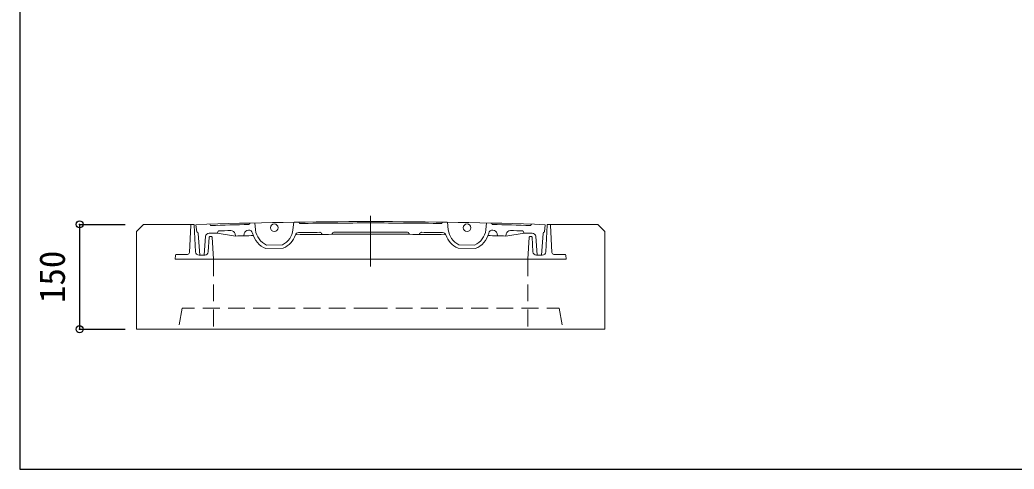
# Model space of a CAD drawing. Units: millimetres at full size, sheet at 1:20; details may follow other scales. Extents: x -2685 to 2715, y -1915 to 1785.
# Drawn here: x -2685 to -1262, y -1915 to -1273 of the extents above; entities that cross this region are included whole.
import ezdxf
from ezdxf.enums import TextEntityAlignment as Align

# ---------------------------------------------------------------- set-up
doc = ezdxf.new("R2010")
doc.units = ezdxf.units.MM
doc.header["$LTSCALE"] = 20
doc.header["$PDMODE"] = 32
doc.header["$PDSIZE"] = 10
doc.linetypes.add('DASHED1', pattern=[1.8, 1.2, -0.6])
doc.layers.add('0-1_躯体', color=3, linetype='Continuous', lineweight=18)
doc.layers.add('0-3_建具', color=7, linetype='Continuous')
doc.layers.add('F-0_F-0ﾚｲﾔ', color=2, linetype='Continuous')
doc.styles.add('ＭＳ ゴシック', font='')
doc.styles.get('ＭＳ ゴシック').set_extended_font_data('MS Gothic')

msp = doc.modelspace()

# ---------------------------------------------------------------- linework, layer by layer
at = {"layer": '0-1_躯体'}
for p, q in [((-2508.28, -1565.17), (-2518.28, -1575.17)), ((-2439.82, -1565.17), (-2508.28, -1565.17)), ((-2413.28, -1564.97), (-2412.28, -1566.94)), ((-2357.28, -1565.35), (-2356.28, -1563.33)), ((-2349.28, -1563.16), (-2348.09, -1573.22)), ((-2293.28, -1562.05), (-2294.43, -1572.9)), ((-2285.28, -1563.93), (-2286.28, -1561.95)), ((-2183.28, -1625.25), (-2183.28, -1552.79)), ((-2183.28, -1625.25), (-2183.28, -1552.79)), ((-2081.28, -1563.93), (-2080.28, -1561.95)), ((-2073.28, -1562.05), (-2072.13, -1572.9)), ((-2017.28, -1563.16), (-2018.47, -1573.22)), ((-2009.28, -1565.35), (-2010.28, -1563.33)), ((-1953.28, -1564.97), (-1954.28, -1566.94)), ((-1926.73, -1565.17), (-1858.28, -1565.17)), ((-1858.28, -1565.17), (-1848.28, -1575.17)), ((-2518.28, -1575.17), (-2518.28, -1715.17)), ((-2433.28, -1565.66), (-2432.28, -1575.77)), ((-2414.5, -1577.67), (-2403.1, -1577.67)), ((-2403.1, -1577.67), (-2401.28, -1574.59)), ((-2403.1, -1577.67), (-2376.78, -1581.87)), ((-2376.78, -1581.87), (-2377.33, -1578.94)), ((-2364.78, -1581.55), (-2364.17, -1578.28)), ((-2255.58, -1576.62), (-2256.15, -1576.57)), ((-2253.44, -1578.22), (-2252.78, -1579.54)), ((-2238.1, -1578.05), (-2238.78, -1579.41)), ((-2235.44, -1576.39), (-2236.01, -1576.44)), ((-2131.12, -1576.39), (-2130.55, -1576.44)), ((-2128.46, -1578.05), (-2127.78, -1579.41)), ((-2113.12, -1578.22), (-2113.78, -1579.54)), ((-2110.98, -1576.62), (-2110.41, -1576.57)), ((-2001.78, -1581.55), (-2002.39, -1578.28)), ((-1963.46, -1577.67), (-1989.78, -1581.87)), ((-1989.78, -1581.87), (-1989.23, -1578.94)), ((-1963.46, -1577.67), (-1965.28, -1574.59)), ((-1952.06, -1577.67), (-1963.46, -1577.67)), ((-1933.28, -1565.66), (-1934.28, -1575.77)), ((-1848.28, -1575.17), (-1848.28, -1715.17)), ((-2419.49, -1582.28), (-2421.62, -1609.17)), ((-1947.07, -1582.28), (-1944.94, -1609.17)), ((-2333.09, -1599.79), (-2308.3, -1599.3)), ((-2332.14, -1594.77), (-2309.45, -1594.32)), ((-2033.46, -1599.79), (-2058.26, -1599.3)), ((-2034.42, -1594.77), (-2057.11, -1594.32)), ((-2518.28, -1715.17), (-1848.28, -1715.17))]:
    msp.add_line(p, q, dxfattribs=at)
at = {"layer": '0-1_躯体', "color": 2}
for p, q in [((-2439.82, -1565.17), (-2436.73, -1565.17)), ((-1926.73, -1565.17), (-1929.82, -1565.17)), ((-2442.65, -1605.31), (-2440.82, -1566.13)), ((-2435.74, -1566.13), (-2433.95, -1604.41)), ((-1930.82, -1566.13), (-1932.6, -1604.41)), ((-1923.91, -1605.31), (-1925.73, -1566.13)), ((-2414.34, -1583.61), (-2415.62, -1604.48)), ((-2411.22, -1582.67), (-2413.34, -1582.67)), ((-2410.22, -1583.61), (-2408.28, -1615.17)), ((-1956.34, -1583.61), (-1958.28, -1615.17)), ((-1955.34, -1582.67), (-1953.22, -1582.67)), ((-1952.22, -1583.61), (-1950.94, -1604.48)), ((-2462.4, -1609.03), (-2463.28, -1615.17)), ((-2463.28, -1615.17), (-2183.28, -1615.17)), ((-2445.64, -1608.17), (-2461.41, -1608.17)), ((-2420.61, -1609.17), (-2428.96, -1609.17)), ((-1903.28, -1615.17), (-2183.28, -1615.17)), ((-1945.95, -1609.17), (-1937.6, -1609.17)), ((-1920.92, -1608.17), (-1905.15, -1608.17)), ((-1904.16, -1609.03), (-1903.28, -1615.17))]:
    msp.add_line(p, q, dxfattribs=at)
at = {"layer": '0-1_躯体', "linetype": 'DASHED1'}
for p, q in [((-2408.28, -1615.17), (-2408.28, -1715.17)), ((-1958.28, -1615.17), (-1958.28, -1715.17)), ((-2453.28, -1685.17), (-2458.28, -1715.17)), ((-2183.28, -1685.17), (-2453.28, -1685.17)), ((-2183.28, -1685.17), (-1913.28, -1685.17)), ((-1913.28, -1685.17), (-1908.28, -1715.17))]:
    msp.add_line(p, q, dxfattribs=at)
at = {"layer": '0-1_躯体'}
for points in [[(-2430.08, -1578.45), (-2427.92, -1609.17), (-2421.62, -1609.17)], [(-1936.47, -1578.45), (-1938.64, -1609.17), (-1944.94, -1609.17)]]:
    msp.add_lwpolyline(points, dxfattribs=at)
for centre in [(-2321.28, -1570.05), (-2045.28, -1570.05)]:
    msp.add_circle(centre, 5.5, dxfattribs=at)
at = {"layer": '0-1_躯体', "color": 2}
for centre, radius, start, end in [((-2439.82, -1566.17), 1, 90, 177.33324), ((-2436.73, -1566.17), 1, 2.66676, 90), ((-1929.82, -1566.17), 1, 90, 177.33324), ((-1926.73, -1566.17), 1, 2.66676, 90), ((-2413.34, -1583.67), 1, 90, 176.47148), ((-2411.22, -1583.67), 1, 3.52852, 90), ((-1955.34, -1583.67), 1, 90, 176.47148), ((-1953.22, -1583.67), 1, 3.52852, 90), ((-2445.64, -1605.17), 3, 270, 357.33633), ((-2428.96, -1604.17), 5, 182.66319, 270), ((-2420.61, -1604.17), 5, 270, 356.47891), ((-1945.95, -1604.17), 5, 183.52109, 270), ((-1937.6, -1604.17), 5, 270, 357.33681), ((-1920.92, -1605.17), 3, 182.66367, 270), ((-2461.41, -1609.17), 1, 90, 171.86508), ((-1905.15, -1609.17), 1, 8.13492, 90)]:
    msp.add_arc(centre, radius, start, end, dxfattribs=at)
at = {"layer": '0-1_躯体'}
for centre, radius, start, end in [((-2183.28, -8561.19), 7000, 90, 92.04671), ((-2183.28, -8561.19), 6998, 90, 90.83514), ((-2183.28, -8561.19), 7000, 87.95329, 90), ((-2183.28, -8561.19), 6998, 89.16486, 90), ((-2433.08, -1578.66), 3, 4.02824, 74.58858), ((-2414.5, -1582.67), 5, 90.00085, 175.46227), ((-2183.28, -8561.19), 6998, 91.42476, 91.87526), ((-2183.28, -8561.19), 6990, 91.64058, 91.7872), ((-2383.23, -1580.05), 6, 10.67113, 91.6497), ((-2358.27, -1579.38), 6, 90.6472, 169.43343), ((-2358.12, -1579.38), 6, 14.20834, 92.12637), ((-2321.28, -1570.05), 32, 194.20831, 248.33145), ((-2321.28, -1570.05), 27, 186.72783, 246.27908), ((-2321.28, -1570.05), 27, 295.98012, 353.94402), ((-2286.24, -1581.95), 5, 90.84552, 161.24252), ((-2183.28, -8561.19), 6982, 90, 90.88284), ((-2183.28, -8561.19), 6985, 90.59776, 90.84523), ((-2256.12, -1579.57), 3, 26.6779, 79.59209), ((-2235.41, -1579.39), 3, 101.43466, 153.52625), ((-2183.28, -8561.19), 6985, 90, 90.42784), ((-2183.28, -8561.19), 6985, 89.57216, 90), ((-2183.28, -8561.19), 6982, 89.11716, 90), ((-2131.14, -1579.39), 3, 26.47375, 78.56534), ((-2110.44, -1579.57), 3, 100.40791, 153.3221), ((-2183.28, -8561.19), 6985, 89.15477, 89.40224), ((-2080.31, -1581.95), 5, 18.75748, 89.15448), ((-2045.28, -1570.05), 27, 186.05598, 244.01988), ((-2045.28, -1570.05), 27, 293.72092, 353.27217), ((-2045.28, -1570.05), 32, 291.66855, 345.79169), ((-2008.44, -1579.38), 6, 87.87363, 165.79166), ((-2183.28, -8561.19), 6998, 88.12474, 88.57524), ((-2008.29, -1579.38), 6, 10.56657, 89.3528), ((-1983.33, -1580.05), 6, 88.3503, 169.32887), ((-2183.28, -8561.19), 6990, 88.2128, 88.35942), ((-1952.06, -1582.67), 5, 4.53773, 89.99915), ((-1933.48, -1578.66), 3, 105.41142, 175.97176), ((-2183.28, -8561.19), 6982, 91.37871, 91.5881), ((-2321.28, -1570.05), 32, 293.92778, 341.24239), ((-2045.28, -1570.05), 32, 198.75761, 246.07222), ((-2183.28, -8561.19), 6982, 88.4119, 88.62129)]:
    msp.add_arc(centre, radius, start, end, dxfattribs=at)
at = {"layer": '0-3_建具'}
for p, q in [((-2599.87, -1565.17), (-2599.87, -1715.17)), ((-2599.87, -1565.17), (-2534.64, -1565.17)), ((-2599.87, -1715.17), (-2534.64, -1715.17))]:
    msp.add_line(p, q, dxfattribs=at)
for p in [(-2599.87, -1565.17), (-2599.87, -1715.17)]:
    msp.add_point(p, dxfattribs=at)
at = {"layer": 'F-0_F-0ﾚｲﾔ'}
for p, q in [((-2685.33, 1784.74), (-2685.33, -1915.26)), ((-2685.33, -1915.26), (2714.67, -1915.26))]:
    msp.add_line(p, q, dxfattribs=at)

# ---------------------------------------------------------------- texts
at = {"layer": '0-3_建具', "color": 4, "style": 'ＭＳ ゴシック'}
msp.add_text('150', height=36.66, rotation=90, dxfattribs=at).set_placement((-2609.87, -1677.67), align=Align.BOTTOM_LEFT)

doc.saveas('drawing.dxf')
